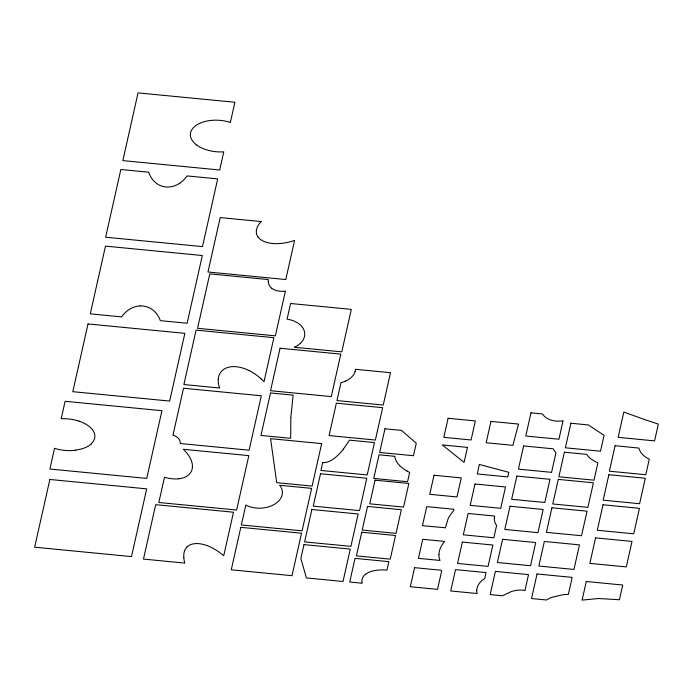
<?xml version="1.0" encoding="UTF-8"?>
<svg xmlns="http://www.w3.org/2000/svg" width="693" height="693" viewBox="0 0 693 693"><rect width="100%" height="100%" fill="white"/><g stroke="black" fill="none" stroke-linecap="round" stroke-linejoin="round"><path stroke-width="1.04" d="M218.226 379.617L218.217 381.323A45.452 31.687 -1.4 0 0 219.594 388.002L183.879 384.546L196.093 330.128L273.9 337.673L264.007 381.73L261.252 378.958M290.852 417.558L290.67 438.322L260.966 435.438L270.504 392.966L293.13 395.157L290.878 417.203M256.349 230.613L256.956 227.997A30.016 20.929 -1.4 0 1 261.157 221.569M322.678 462.586L320.911 470.46L367.203 474.948L374.471 442.576L349.489 440.15L343.356 449.203M355.093 371.5L355.336 370.469A20.712 14.44 -1.4 0 0 355.483 369.3L390.505 372.695L383.229 405.067L336.945 400.58L340.965 382.675A22.99 16.026 -1.4 0 0 343.867 381.782L345.261 381.228M184.477 551.247L184.988 549.982A16.736 11.668 -1.4 0 1 186.313 547.825L186.885 547.175M91.329 443.719L92.091 442.931A18.139 12.647 -1.4 0 0 94.075 439.925L94.447 438.938A17.845 12.439 -1.4 0 0 94.846 435.68L94.724 434.676A20.573 14.345 -1.4 0 0 93.001 430.518L92.325 429.547A25.858 18.027 -1.4 0 0 88.773 426.108L86.738 424.696A33.29 23.207 -1.4 0 0 79.011 421.162M300.286 343.425A21.821 15.211 -1.4 0 0 302.85 340.376L303.43 339.362A21.821 15.211 -1.4 0 0 304.721 334.728L304.729 333.645A22.037 15.367 -1.4 0 0 304.019 330.275L303.543 329.175A22.289 15.541 -1.4 0 0 300.537 325.164L299.515 324.263A22.531 15.705 -1.4 0 0 287.067 319.187L290.584 303.499L351.325 309.381L341.788 351.853L294.308 347.254A21.821 15.211 -1.4 0 0 299.298 344.282L300.303 343.407M365.566 574.254L364.951 574.766A13.635 9.503 -1.4 0 0 362.673 577.719L362.387 578.404A15.731 10.967 -1.4 0 0 361.928 580.838L361.937 581.644A19.231 13.41 -1.4 0 0 362.188 583.229L349.722 582.016L355.033 558.367L388.842 561.651L386.954 570.07L384.676 569.941A35.62 24.835 -1.4 0 0 377.832 570.122L375.71 570.417A21.821 15.211 -1.4 0 0 369.178 572.158L368.286 572.6A15.454 10.776 -1.4 0 0 365.609 574.22L365.618 574.22M179.825 183.151L178.56 183.948A19.551 13.635 -1.4 0 1 173.934 186.036L172.886 186.339A14.501 10.109 -1.4 0 1 166.155 186.997L165.272 186.876A14.258 9.936 -1.4 0 1 161.893 186.131L161.088 185.854A16.017 11.166 -1.4 0 1 160.793 185.741L160.412 185.585A18.477 12.881 -1.4 0 1 157.424 184L156.246 183.177A28.3 19.733 -1.4 0 1 152.269 179.123L150.84 177.027A45.677 31.843 -1.4 0 1 148.666 172.193L120.842 169.499L105.639 237.223L202.486 246.613L217.689 178.889L187.041 175.918A41.892 29.201 -1.4 0 1 185.369 178.127L183.541 180.111A29.591 20.625 -1.4 0 1 179.911 183.108M199.61 123.389L200.927 122.817A26.793 18.676 -1.4 0 1 206.575 121.119L209.364 120.617A31.965 22.28 -1.4 0 1 215.636 120.175L218.503 120.244A34.633 24.142 -1.4 0 1 224.853 121.024L227.573 121.63A34.113 23.779 -1.4 0 1 230.362 122.444L234.892 102.269L138.046 92.879L122.843 160.611L219.69 169.993L223.761 151.854A33.29 23.207 -1.4 0 1 220.513 151.949L217.836 151.862A35.516 24.757 -1.4 0 1 208.584 150.416L205.942 149.636A32.164 22.419 -1.4 0 1 198.241 146.11L196.362 144.785M75.372 450.251L72.488 450.519A34.217 23.857 -1.4 0 1 66.156 450.502L63.479 450.251A36.071 25.147 -1.4 0 1 60.282 449.757L57.536 449.159A35.681 24.879 -1.4 0 1 54.548 448.302L49.896 469.031L146.743 478.421L161.945 410.689L65.099 401.299L61.183 418.754A34.641 24.151 -1.4 0 1 64.432 418.711L67.308 418.849A36.998 25.788 -1.4 0 1 76.377 420.365L79.019 421.145M178.612 478.776L178.863 478.75A16.251 11.331 -1.4 0 0 185.256 477.07L186.088 476.619A15.792 11.01 -1.4 0 0 191.329 471.309L191.675 470.625A23.25 16.208 -1.4 0 0 192.437 466.259L192.385 464.899A36.157 25.208 -1.4 0 0 190.705 459.147L189.484 456.791A53.274 37.145 -1.4 0 0 183.316 449.281L248.839 455.622L236.616 510.031L158.818 502.494L164.484 477.234A31.748 22.133 -1.4 0 0 172.297 478.794L174.229 478.906A21.119 14.726 -1.4 0 0 178.612 478.785M261.114 221.552L220.192 217.585L207.978 271.994L285.785 279.539L294.577 240.384A43.321 30.197 -1.4 0 1 287.153 242.489L283.489 243.13A34.737 24.22 -1.4 0 1 275.286 243.633L273.285 243.52A25.398 17.706 -1.4 0 1 267.455 242.602M267.463 242.593L265.731 242.082A17.62 12.283 -1.4 0 1 260.759 239.657A15.757 10.984 -1.4 0 1 258.385 237.448L257.943 236.867M644.031 419.352L623.821 412.066L618.147 437.352L654.59 440.887L658.35 424.133L644.308 419.447M148.501 307.449L149.887 308.099A23.328 16.26 -1.4 0 1 154.721 311.668L155.726 312.69A31.653 22.063 -1.4 0 1 156.072 313.08L156.505 313.617M248.874 370.46L251.065 371.595A58.593 40.852 -1.4 0 1 261.209 378.984M406.964 471.023L409.65 472.409L407.553 481.713L373.744 478.439L379.054 454.79L394.828 456.315A22.159 15.445 -1.4 0 0 395.322 458.766L395.772 459.979A28.69 20.002 -1.4 0 0 398.449 464.197L399.618 465.514M271.708 288.236L272.271 288.66A12.379 8.628 -1.4 0 0 275.069 290.107A14.466 10.092 -1.4 0 0 280.215 291.19L281.765 291.303A22.011 15.341 -1.4 0 0 285.403 291.173L275.372 335.836L197.566 328.291L209.788 273.882L268.165 279.539A27.001 18.824 -1.4 0 0 268.13 280.769L268.226 282.008M178.499 438.513L178.058 438.028A11.746 8.195 -1.4 0 0 176.126 436.529L175.442 436.14A13.444 9.373 -1.4 0 0 172.981 435.135L183.515 388.236L261.322 395.781L249.108 450.19L180.293 443.52A14.674 10.23 -1.4 0 0 178.577 438.487M183.775 557.397L184.069 559.987A61.365 42.784 -1.4 0 0 184.771 563.088L143.468 559.086L155.691 504.677L233.498 512.222L223.735 555.673L220.617 553.196A67.827 47.289 -1.4 0 0 214.934 549.402L211.59 547.591A36.166 25.208 -1.4 0 0 204.123 544.655L202.356 544.23A18.841 13.132 -1.4 0 0 196.985 543.546L195.902 543.581A11.244 7.84 -1.4 0 0 186.824 547.149M406.982 471.015A37.864 26.395 -1.4 0 1 399.601 465.523M343.347 449.203A84.572 58.966 -1.4 0 1 339.466 453.716L336.417 456.609A37.344 26.031 -1.4 0 1 332.363 459.684L331.696 460.065A18.65 13.002 -1.4 0 1 327.919 461.867L327.356 462.023A9.364 6.523 -1.4 0 1 322.669 462.638M355.162 371.509A20.989 14.631 -1.4 0 1 345.244 381.202M183.853 557.389A31.982 22.297 -1.4 0 1 184.433 551.238M218.26 379.617A28.43 19.82 -1.4 0 1 219.378 374.575L219.802 373.761A19.265 13.427 -1.4 0 1 221.396 371.439L222.046 370.772A14.64 10.204 -1.4 0 1 224.584 368.823L225.52 368.338A13.054 9.104 -1.4 0 1 228.872 367.151L229.989 366.918A15.107 10.534 -1.4 0 1 233.714 366.614L234.944 366.64A20.695 14.432 -1.4 0 1 238.687 367.073L240.731 367.498A35.334 24.627 -1.4 0 1 248.848 370.486M271.578 288.253A15.298 10.664 -1.4 0 1 268.408 282.008M257.865 236.841A17.498 12.205 -1.4 0 1 256.401 230.613M91.476 443.901A24.645 17.178 -1.4 0 1 75.338 450.06M139.891 305.951A14.77 10.3 -1.4 0 0 136.382 306.453A15.93 11.105 -1.4 0 0 135.958 306.549L134.806 306.869A18.902 13.176 -1.4 0 0 131.497 308.194L130.154 308.913A27.737 19.335 -1.4 0 0 125.312 312.595L123.449 314.553A39.787 27.737 -1.4 0 0 121.682 316.9L90.281 313.851L105.483 246.128L202.33 255.518L187.127 323.241L160.343 320.651L159.442 318.416A39.492 27.538 -1.4 0 0 156.523 313.608M139.891 305.916A14.726 10.265 -1.4 0 1 148.484 307.475M196.37 144.785A25.39 17.697 -1.4 0 1 192.741 141.233L192.091 140.272A21.041 14.666 -1.4 0 1 190.705 137.24L190.488 136.244A18.295 12.751 -1.4 0 1 190.818 131.861L191.207 130.882A18.477 12.881 -1.4 0 1 193.208 127.902L194.932 126.256A21.89 15.263 -1.4 0 1 199.619 123.389M282.389 492.48L282.38 492.896A21.561 15.029 -1.4 0 1 281.453 496.907L280.856 498.094A21.985 15.333 -1.4 0 1 278.006 501.663L276.871 502.642A22.704 15.826 -1.4 0 1 267.498 507.155L265.791 507.553A23.086 16.095 -1.4 0 1 254.227 507.796L252.503 507.467A22.652 15.792 -1.4 0 1 247.271 505.777L245.807 505.076L241.337 524.956L302.079 530.838L311.607 488.366L279.695 485.273A21.708 15.133 -1.4 0 1 280.587 486.521L281.237 487.681A21.483 14.977 -1.4 0 1 282.354 491.64L282.389 492.48M476.758 590.644L476.784 591.484A22.86 15.939 -1.4 0 0 477.122 593.52L450.719 590.964L455.518 569.611L486.044 572.565L484.684 578.62A22.193 15.471 -1.4 0 0 478.066 585.394L477.633 586.321A22.73 15.844 -1.4 0 0 476.758 590.453L476.758 590.644M438.929 554.859L438.938 555.561A27.079 18.876 -1.4 0 0 440.029 560.446L418.451 558.341L422.721 539.284L444.646 541.415A40.159 27.997 -1.4 0 0 441.415 546.006L440.35 548.224A35.577 24.801 -1.4 0 0 439.015 553.231L438.929 554.781M494.291 518.442L494.291 518.485A22.791 15.887 -1.4 0 0 495.304 523.276L496.595 525.537L493.849 537.785L463.314 534.823L468.113 513.478L494.577 516.042L494.291 518.407M445.4 527.763L422.461 525.684L426.741 506.626L453.984 509.268L453.681 510.62L450.554 514.613A56.575 39.44 -1.4 0 0 448.05 518.936L445.4 527.763M49.861 479.469L34.65 547.201L131.497 556.592L146.699 488.86L49.861 479.469M88.011 323.952L72.808 391.684L169.655 401.065L184.858 333.342L88.011 323.952M280.067 348.232L270.53 390.713L331.271 396.595L340.809 354.123L280.067 348.232M240.809 527.33L231.271 569.802L292.004 575.692L301.542 533.22L240.809 527.33M321.656 443.615L312.119 486.088L276.724 482.657L270.565 438.66L321.656 443.615M303.993 544.62L300.875 558.523L306.393 577.927L343.018 581.479L350.286 549.107L303.993 544.62M311.876 509.511L304.608 541.883L350.901 546.37L358.168 513.998L311.876 509.511M320.512 473.752L313.245 506.124L359.537 510.611L366.805 478.239L320.512 473.752M336.356 403.187L329.088 435.559L375.381 440.046L382.649 407.675L336.356 403.187M361.737 532.224L356.427 555.873L390.246 559.156L395.556 535.507L361.737 532.224M367.533 506.427L362.222 530.076L396.032 533.359L401.342 509.71L367.533 506.427M384.961 428.794L379.651 452.442L413.47 455.725L416.268 443.243L401.481 430.396L384.961 428.794M375.06 480.18L369.75 503.828L403.56 507.103L408.87 483.463L375.06 480.18M434.009 475.251L429.729 494.308L456.982 496.95L461.261 477.893L434.009 475.251M414.579 567.662L410.299 586.72L437.543 589.362L441.675 570.963L440.722 570.192L414.579 567.662M448.111 418.286L443.832 437.344L471.084 439.986L475.363 420.928L448.111 418.286M467.446 447.383L464.085 462.387L442.316 444.949L467.446 447.383M474.982 484.009L470.183 505.353L500.718 508.315L505.509 486.962L474.982 484.009M479.365 464.475L477.234 473.96L507.761 476.923L508.801 472.314L479.365 464.475M462.344 542.082L457.545 563.435L488.08 566.389L492.87 545.036L462.344 542.082M490.973 421.396L486.174 442.749L512.898 445.339L518.503 424.064L490.973 421.396M495.374 571.404L490.168 594.594L502.364 595.781L511.538 591.493A26.646 18.581 -1.4 0 1 512.785 591.129L515.765 590.453A19.361 13.496 -1.4 0 1 518.927 590.09L521.846 590.107A14.432 10.066 -1.4 0 1 524.947 590.557L528.525 574.618L495.374 571.404M502.572 539.327L497.366 562.517L530.526 565.731L535.732 542.541L502.572 539.327M510.005 506.236L504.799 529.426L537.959 532.64L543.165 509.45L510.005 506.236M530.977 412.829L525.77 436.018L558.93 439.232L563.071 420.772A22.332 15.575 -1.4 0 1 559.979 421.101L558.506 421.145A19.023 13.262 -1.4 0 1 553.776 420.764L552.373 420.469A16.71 11.651 -1.4 0 1 549.402 419.508L548.258 418.988A17.126 11.937 -1.4 0 1 544.793 416.658L543.944 415.826A19.421 13.539 -1.4 0 1 542.48 413.946L530.977 412.829M516.857 476.091L511.651 499.281L544.802 502.494L550.008 479.313L516.857 476.091M523.622 445.945L518.416 469.135L551.576 472.349L555.933 452.962L553.144 448.813L523.622 445.945M537.049 573.977L531.54 598.544L546.552 599.999L548.83 598.622A24.004 16.736 -1.4 0 1 551.663 597.366L562.508 594.819A47.271 32.952 -1.4 0 1 568.364 594.369L572.184 577.382L537.049 573.977M544.351 541.467L538.833 566.034L573.969 569.438L579.478 544.871L544.351 541.467M551.914 507.77L546.405 532.337L581.531 535.741L587.049 511.174L551.914 507.77M558.289 479.4L552.771 503.967L587.898 507.371L593.416 482.804L558.289 479.4M564.397 452.208L558.879 476.775L594.005 480.18L597.903 462.811A30.821 21.492 -1.4 0 1 594.438 461.183L591.424 459.277A26.429 18.425 -1.4 0 1 588.712 456.938L586.676 454.365L564.397 452.208M570.893 423.241L565.384 447.808L600.51 451.212L604.079 435.317L588.279 424.93L570.893 423.241M615.081 445.712L609.364 471.197L645.807 474.731L649.298 459.164C644.204 456.73 640.237 453.343 638.903 448.076L615.081 445.712M608.87 474.705L603.153 500.181L639.587 503.716L645.313 478.231L608.87 474.705M595.573 537.889L589.856 563.374L626.29 566.909L632.016 541.424L595.573 537.889M603.014 504.773L597.288 530.258L633.731 533.792L639.448 508.307L603.014 504.773M586.278 581.496L582.094 600.121L598.466 598.518L619.421 599.74L622.721 585.031L586.278 581.496"/></g></svg>
